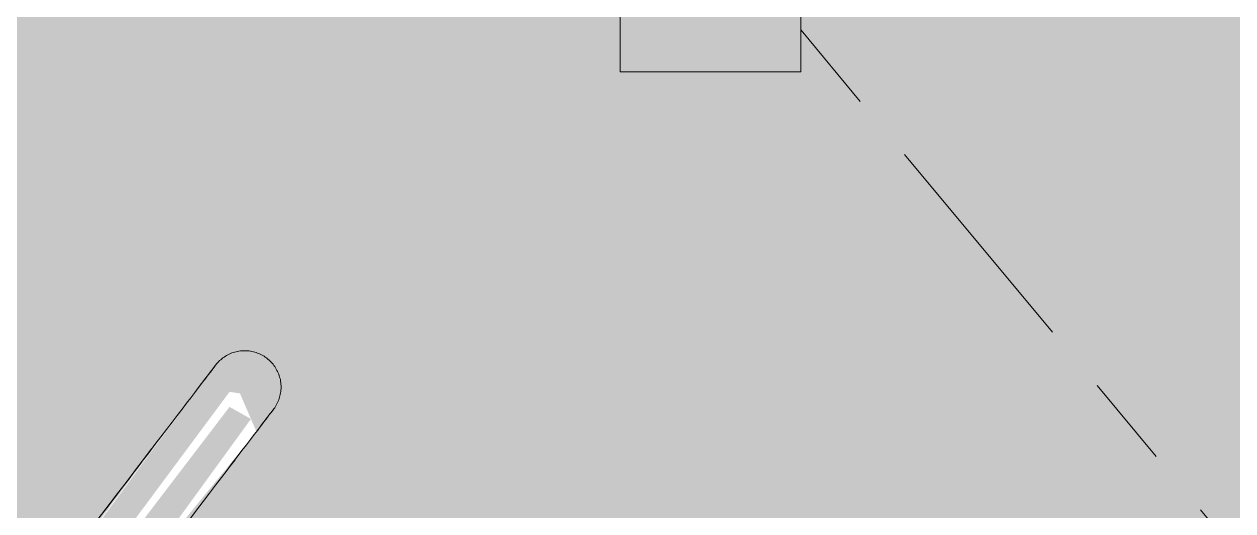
# Model space of a CAD drawing. Header units: inches. Extents: x 9594 to 15314, y -314 to 660.
# Drawn here: x 10566.928 to 10570.196, y 54.814 to 56.129 of the extents above; entities that cross this region are included whole.
import ezdxf

# ---------------------------------------------------------------- set-up
doc = ezdxf.new("R2010")
doc.units = ezdxf.units.IN
doc.header["$MEASUREMENT"] = 0
doc.linetypes.add('Center', pattern=[1.25, 0.25, -0.1875, 0.625, -0.1875])
for name, color, linetype, lineweight in [('0-1', 7, 'Continuous', 5), ('0-2', 7, 'Continuous', 9), ('A-GENM-1', 11, 'Continuous', 9), ('A-GENM-2', 7, 'Continuous', 9), ('Q-CASE-2', 253, 'Continuous', 9), ('Q-CASE-3', 7, 'Continuous', 9), ('Q-CASE-5', 7, 'Center', 9)]:
    doc.layers.add(name, color=color, linetype=linetype, lineweight=lineweight)

# ---------------------------------------------------------------- blocks, each defined once
blk = doc.blocks.new('kitchen_faucet_14143 - kitchen_faucet_14143-2440469-BUILDING SECTION - EAST_WEST - LOOKING SOUTH2')
at = {"layer": 'A-GENM-1'}
for points in [[(10566.3951, 53.6699), (10567.4832, 55.1353), (10567.3996, 55.1472), (10566.5836, 54.0392), (10566.3768, 53.8043), (10566.324, 53.72), (10566.388, 53.6749)], [(10566.4622, 53.6145), (10566.809, 54.0544), (10567.5412, 55.0621), (10567.4832, 55.0946), (10566.3951, 53.6699)]]:
    blk.add_hatch(color=256, dxfattribs=at).paths.add_polyline_path(points, flags=0)
at = {"layer": 'A-GENM-2'}
blk.add_line((10567.4981, 54.9519), (10567.4842, 54.9337), dxfattribs=at)
at = {"layer": 'A-GENM-2', "flags": 128}
for points in [[(10567.446, 55.208), (10567.4484, 55.211), (10567.451, 55.214), (10567.4537, 55.2169), (10567.4565, 55.2197), (10567.4594, 55.2223), (10567.4624, 55.2248), (10567.4655, 55.2273), (10567.4687, 55.2295), (10567.472, 55.2317), (10567.4754, 55.2337), (10567.4789, 55.2356), (10567.4824, 55.2373), (10567.486, 55.2389), (10567.4896, 55.2404), (10567.4934, 55.2417), (10567.4971, 55.2429), (10567.5009, 55.2439), (10567.5048, 55.2447), (10567.5086, 55.2454), (10567.5125, 55.246), (10567.5165, 55.2463), (10567.5204, 55.2466), (10567.5243, 55.2466), (10567.5283, 55.2466), (10567.5322, 55.2463), (10567.5361, 55.2459), (10567.54, 55.2454), (10567.5439, 55.2447), (10567.5477, 55.2438), (10567.5515, 55.2428), (10567.5553, 55.2416), (10567.559, 55.2403), (10567.5626, 55.2388), (10567.5662, 55.2372), (10567.5698, 55.2355), (10567.5732, 55.2336), (10567.5766, 55.2315), (10567.5799, 55.2294), (10567.5831, 55.2271), (10567.5839, 55.2264)], [(10567.446, 55.208), (10567.4455, 55.2073), (10567.444, 55.2055), (10567.4417, 55.2023), (10567.4383, 55.198), (10567.434, 55.1924), (10567.4288, 55.1855), (10567.4227, 55.1775), (10567.4156, 55.1683), (10567.4077, 55.1578), (10567.3988, 55.1462), (10567.3891, 55.1335), (10567.3784, 55.1196), (10567.367, 55.1046), (10567.3547, 55.0885), (10567.3416, 55.0713), (10567.3277, 55.0532), (10567.3131, 55.034), (10567.2977, 55.0138), (10567.2816, 54.9927), (10567.2648, 54.9707), (10567.2473, 54.9478), (10567.2292, 54.9241), (10567.2105, 54.8996), (10567.1912, 54.8744), (10567.1713, 54.8484), (10567.151, 54.8217), (10567.1301, 54.7944)], [(10567.3936, 55.1395), (10567.403, 55.1517), (10567.4114, 55.1628), (10567.419, 55.1727), (10567.4256, 55.1813), (10567.4314, 55.1888), (10567.4361, 55.1951), (10567.44, 55.2001), (10567.4429, 55.2039), (10567.4448, 55.2065), (10567.4458, 55.2078), (10567.446, 55.208)], [(10567.5839, 55.2264), (10567.587, 55.224), (10567.59, 55.2214), (10567.5929, 55.2187), (10567.5956, 55.2159), (10567.5983, 55.213), (10567.6008, 55.21), (10567.6032, 55.2069), (10567.6055, 55.2037), (10567.6076, 55.2004), (10567.6097, 55.197), (10567.6115, 55.1935), (10567.6133, 55.19), (10567.6149, 55.1864), (10567.6163, 55.1828), (10567.6177, 55.179), (10567.6188, 55.1753), (10567.6198, 55.1715), (10567.6207, 55.1676), (10567.6214, 55.1638), (10567.6219, 55.1599), (10567.6223, 55.1559), (10567.6225, 55.152), (10567.6226, 55.1481), (10567.6225, 55.1441), (10567.6223, 55.1402), (10567.6219, 55.1363), (10567.6213, 55.1324), (10567.6206, 55.1285), (10567.6197, 55.1247), (10567.6187, 55.1209), (10567.6176, 55.1171), (10567.6162, 55.1134), (10567.6148, 55.1098), (10567.6132, 55.1062), (10567.6114, 55.1026), (10567.6095, 55.0992), (10567.6075, 55.0958), (10567.6053, 55.0925), (10567.603, 55.0893), (10567.6024, 55.0885)], [(10567.3756, 54.7915), (10567.394, 54.8157), (10567.4119, 54.839), (10567.429, 54.8615), (10567.4455, 54.8831), (10567.4613, 54.9037), (10567.4764, 54.9234), (10567.4907, 54.9422), (10567.5042, 54.9599), (10567.5169, 54.9765), (10567.5288, 54.9921), (10567.5399, 55.0066), (10567.5501, 55.02), (10567.5594, 55.0322), (10567.5679, 55.0433), (10567.5754, 55.0532), (10567.5821, 55.0619), (10567.5878, 55.0694), (10567.5926, 55.0756), (10567.5964, 55.0807), (10567.5993, 55.0844), (10567.6013, 55.087), (10567.6023, 55.0883), (10567.6024, 55.0885)], [(10567.6024, 55.0885), (10567.6019, 55.0879), (10567.6005, 55.086), (10567.5981, 55.0829), (10567.5948, 55.0785), (10567.5905, 55.0729), (10567.5853, 55.0661), (10567.5791, 55.058), (10567.5721, 55.0488), (10567.5641, 55.0383), (10567.5552, 55.0267)], [(10567.0074, 54.6338), (10567.0303, 54.6638), (10567.053, 54.6934), (10567.0752, 54.7226), (10567.0972, 54.7513), (10567.1187, 54.7794), (10567.1398, 54.8071), (10567.1604, 54.8341), (10567.1805, 54.8604), (10567.2001, 54.8861), (10567.2192, 54.911), (10567.2376, 54.9351), (10567.2554, 54.9585), (10567.2726, 54.981)]]:
    blk.add_lwpolyline(points, dxfattribs=at)
blk = doc.blocks.new('300 Series Wall Hung Cabinet_302 - 30_ X 36_-V86-BUILDING SECTION - EAST_WEST - LOOKING SOUTH2')
at = {"layer": 'Q-CASE-2'}
h = blk.add_hatch(color=256, dxfattribs=at)
h.paths.add_polyline_path([(10555.7894, 54), (10562.8818, 54.0392), (10562.6788, 54.2451), (10562.5995, 54.378), (10562.6183, 54.4407), (10562.7274, 54.4693), (10563.1176, 54.0392), (10563.2275, 54), (10563.4208, 54.1839), (10563.688, 54.4068), (10563.4075, 54.9205), (10563.5094, 55.0145), (10563.5813, 55.0129), (10563.8282, 54.5068), (10563.8938, 54.4855), (10564.466, 54.856), (10564.2989, 55.3624), (10564.4229, 55.4358), (10564.486, 55.4232), (10564.6518, 54.8572), (10564.6908, 54.8637), (10565.3492, 54.9958), (10565.3596, 55.5832), (10565.4556, 55.6342), (10565.549, 55.5471), (10565.5209, 55.0059), (10565.5344, 54.9809), (10566.1002, 54.9541), (10566.2058, 55.5956), (10566.3125, 55.6321), (10566.3954, 55.5465), (10566.2792, 55.014), (10566.295, 54.8836), (10567.0424, 54.6671), (10567.3996, 55.1472), (10567.5113, 55.1313), (10567.556, 55.0278), (10567.1932, 54.5836), (10567.1836, 54.5231), (10567.5863, 54.2457), (10567.6617, 54.1949), (10568.1074, 54.6736), (10568.2165, 54.6449), (10568.2489, 54.5369), (10567.8288, 54.1271), (10567.8036, 54.0392), (10567.8922, 54), (10570.6644, 54), (10570.6644, 90), (10555.7894, 90), (10555.7894, 55.4261)], flags=0)
h.paths.add_polyline_path([(10566.867, 54), (10566.837, 54.042), (10566.7891, 54.0278), (10566.7891, 54)], flags=0)
h.paths.add_polyline_path([(10565.906, 54), (10565.9242, 54.0392), (10565.9552, 54.3619), (10565.5217, 54.337), (10565.5207, 54), (10565.5681, 54)], flags=0)
h.paths.add_polyline_path([(10564.2354, 54), (10564.7294, 54.0392), (10564.6632, 54.2009), (10564.2068, 54)], flags=0)
h.paths.add_polyline_path([(10566.5293, 54), (10566.5952, 54.1485), (10566.165, 54.292), (10566.1482, 54), (10566.4884, 54)], flags=0)
h.paths.add_polyline_path([(10564.9581, 54), (10565.3253, 54.0392), (10565.3183, 54.3619), (10565.0289, 54.3619), (10564.858, 54.269), (10564.9531, 54)], flags=0)
h.paths.add_polyline_path([(10565.9965, 54.3747), (10565.9552, 54.3799), (10565.9793, 54.3767)], flags=0)
h.paths.add_polyline_path([(10568.5394, 56), (10568.5394, 59.7485), (10569.0278, 59.7485), (10569.0278, 56)], flags=0)
blk.add_hatch(color=256, dxfattribs=at).paths.add_polyline_path([(10569.0278, 56), (10569.0278, 59.7485), (10568.5394, 59.7485), (10568.5394, 56)], flags=0)
at = {"layer": 'Q-CASE-3'}
for p, q in [((10568.5394, 56), (10568.5394, 59.7485)), ((10569.0278, 59.7485), (10569.0278, 56)), ((10568.5394, 56), (10569.0278, 56))]:
    blk.add_line(p, q, dxfattribs=at)
at = {"layer": 'Q-CASE-5'}
blk.add_line((10570.7894, 54), (10555.7894, 72), dxfattribs=at)
blk = doc.blocks.new('CTR - 1st Phase - Unit Layouts_rvt-1-BUILDING SECTION - EAST_WEST - LOOKING SOUTH2')
at = {"layer": '0-2'}
for name in ['300 Series Wall Hung Cabinet_302 - 30_ X 36_-V86-BUILDING SECTION - EAST_WEST - LOOKING SOUTH2', 'kitchen_faucet_14143 - kitchen_faucet_14143-2440469-BUILDING SECTION - EAST_WEST - LOOKING SOUTH2']:
    blk.add_blockref(name, (0, 0), dxfattribs=at)

msp = doc.modelspace()

# ---------------------------------------------------------------- block references
at = {"layer": '0-1'}
msp.add_blockref('CTR - 1st Phase - Unit Layouts_rvt-1-BUILDING SECTION - EAST_WEST - LOOKING SOUTH2', (0, 0), dxfattribs=at)

doc.saveas('drawing.dxf')
